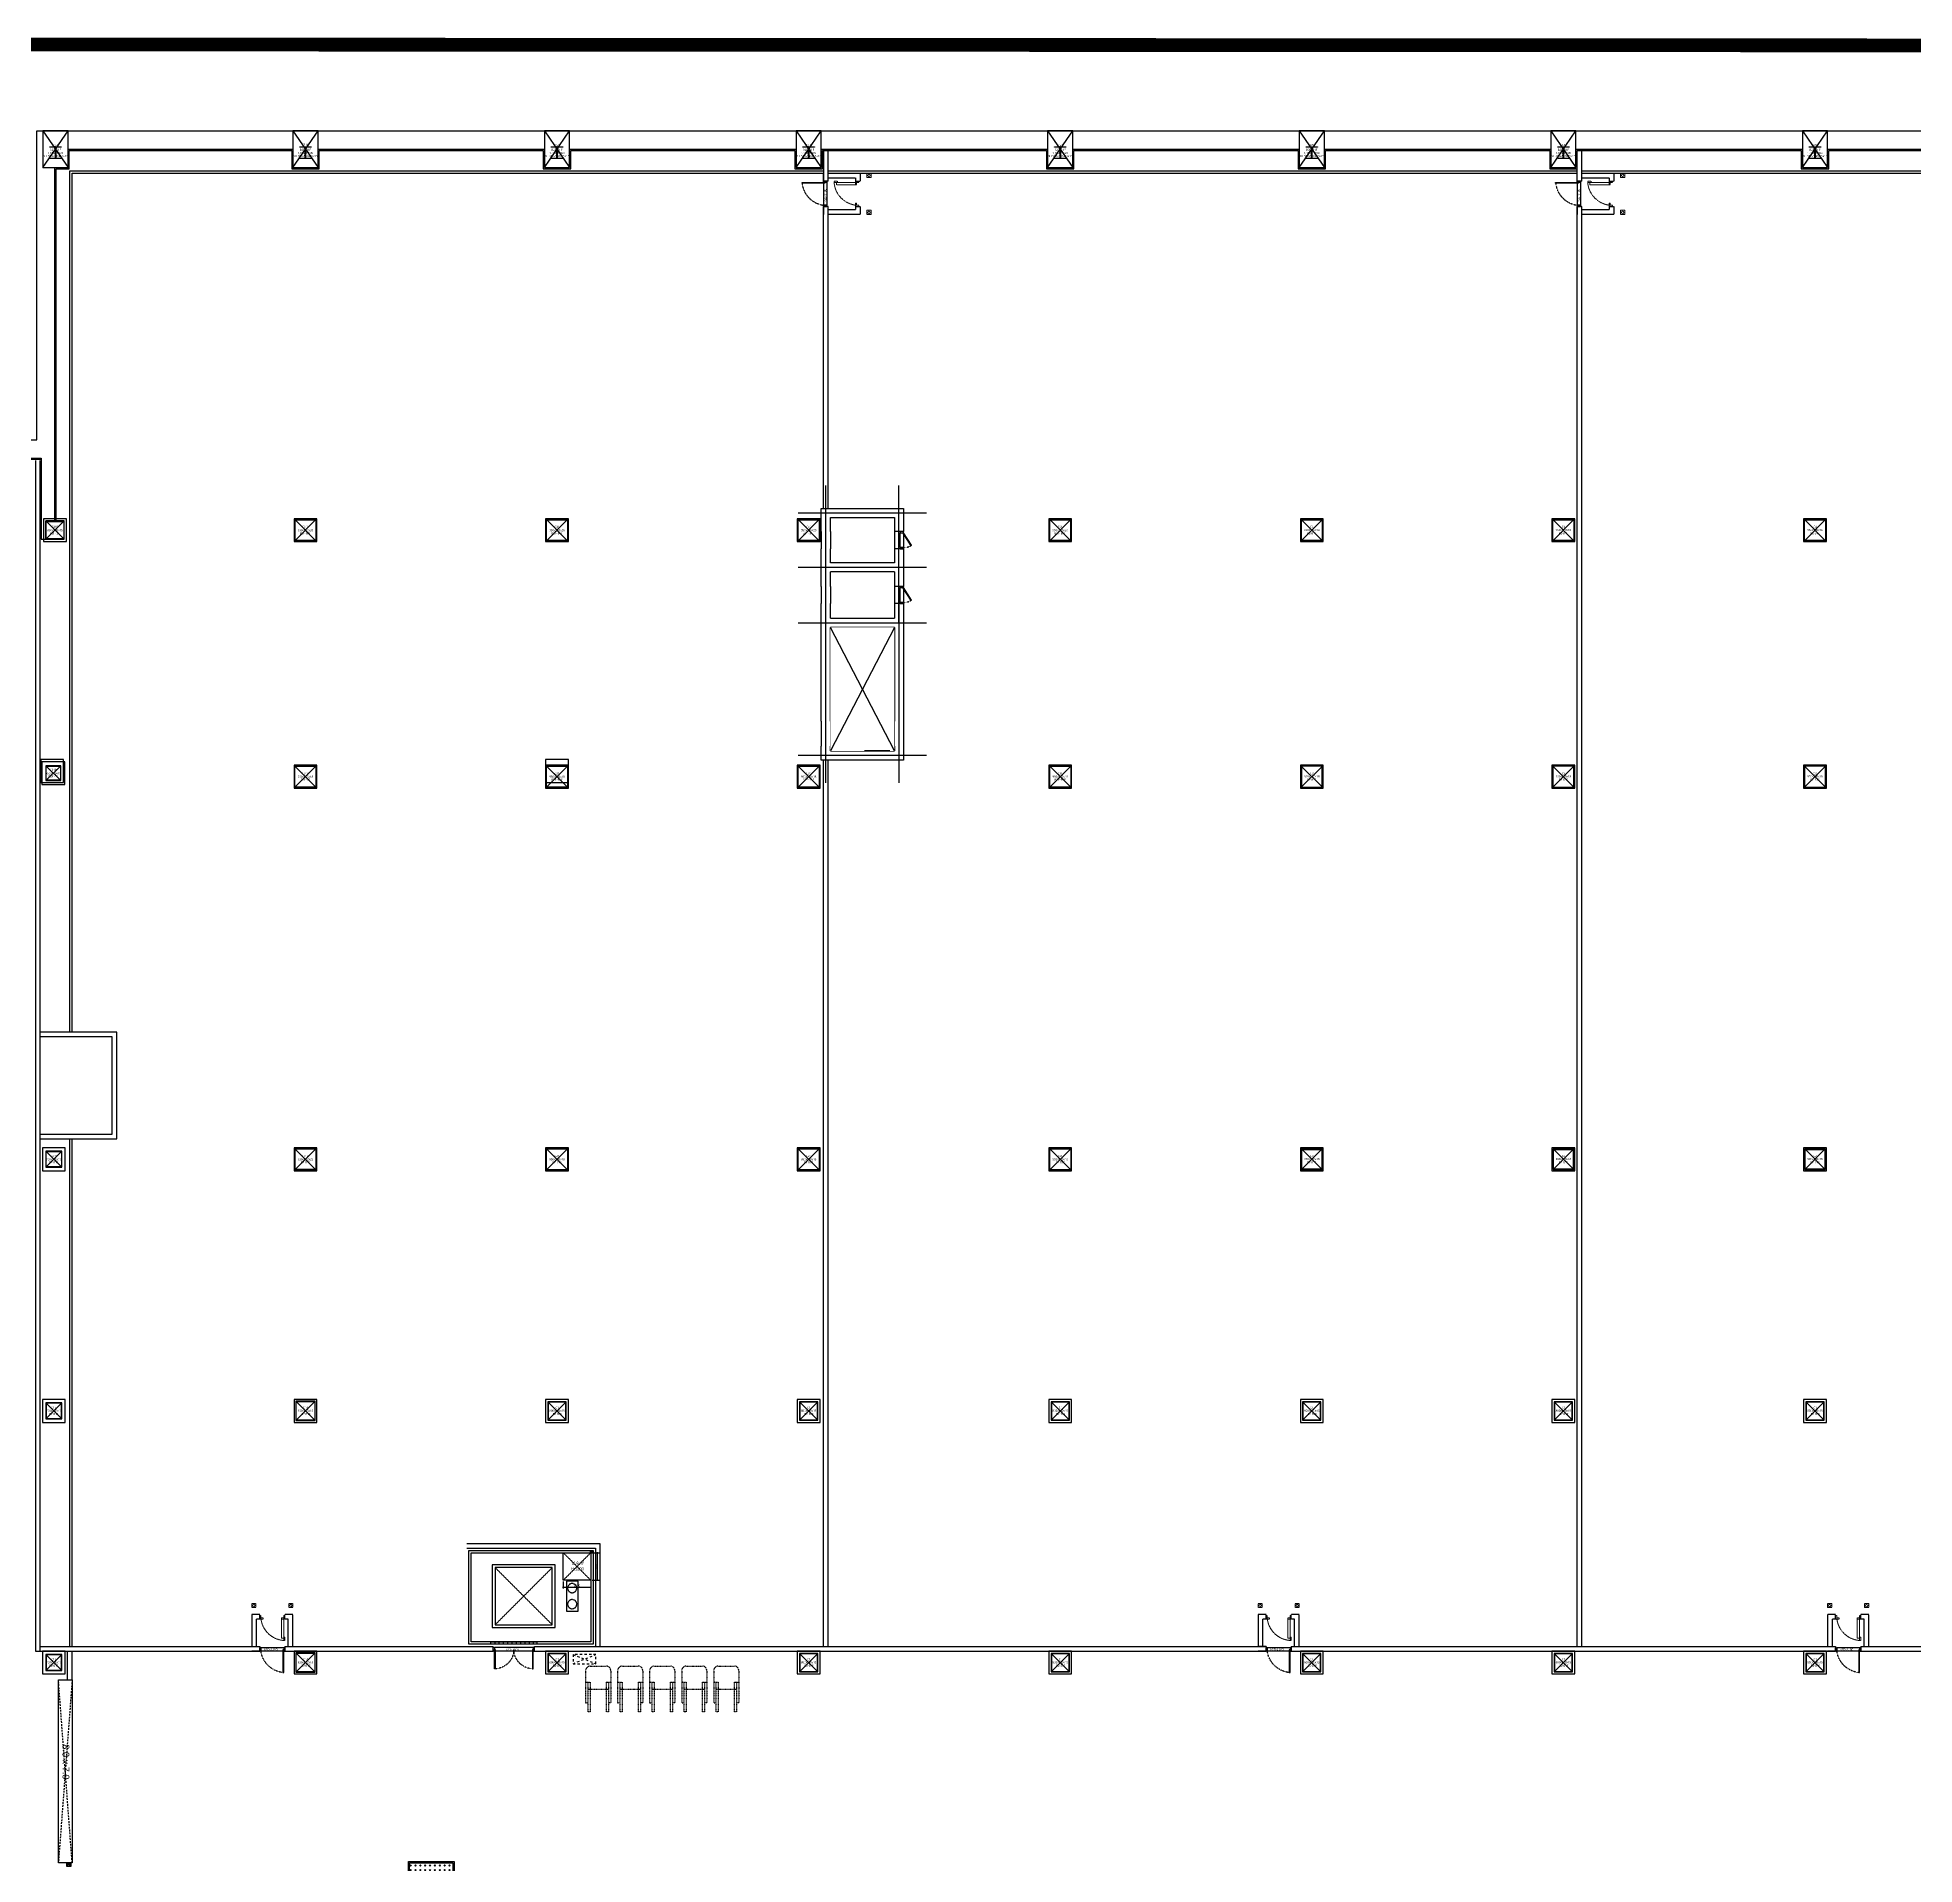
# Model space of a CAD drawing. Header units: millimetres. Extents: x 13515 to 183937, y -33900 to -660.
# Drawn here: x 57551 to 58835, y -20376 to -19126 of the extents above; entities that cross this region are included whole.
import ezdxf
from ezdxf.enums import TextEntityAlignment as Align

# ---------------------------------------------------------------- set-up
doc = ezdxf.new("R2010")
doc.units = ezdxf.units.MM
doc.header["$LTSCALE"] = 100
doc.header["$MEASUREMENT"] = 0
doc.header["$PDSIZE"] = -10
for name, pattern in [('-HID', [2.5, 1.5, -1]), ('A0-000 XR 평면도$0$HID', [2.5, 1.5, -1]), ('HID', [2.5, 1.5, -1]), ('HIDDEN', [2, 1, -1]), ('HIDDEN2', [0.1875, 0.125, -0.0625])]:
    doc.linetypes.add(name, pattern=pattern)
doc.layers.get('0').update_dxf_attribs({"linetype": 'CONTINUOUS'})
doc.layers.get('Defpoints').update_dxf_attribs({"color": 171, "linetype": 'CONTINUOUS'})
doc.layers.add('#프레임 라인', color=189, linetype='CONTINUOUS', plot=False)
for name, color, linetype in [('A0-000 XR 평면도$0$DOOR', 4, 'CONTINUOUS'), ('A0-000 XR 평면도$0$DOOR(OPEN ELE)', 5, 'CONTINUOUS'), ('A0-000 XR 평면도$0$FD RD', 1, 'CONTINUOUS'), ('A0-000 XR 평면도$0$NDIM', 7, 'CONTINUOUS'), ('A0-000 XR 평면도$0$STEEL', 5, 'CONTINUOUS'), ('A0-000 XR 평면도$0$도크레벨러', 8, 'CONTINUOUS'), ('A0-000 XR 평면도$0$집수정', 4, 'CONTINUOUS'), ('DOOR', 4, 'CONTINUOUS'), ('DOOR ELE', 253, 'CONTINUOUS'), ('DOOR(OPEN ELE)', 5, 'CONTINUOUS'), ('ELE9', 9, 'CONTINUOUS'), ('FIN(패널-200글라스울64k)', 4, 'CONTINUOUS'), ('FIN(패널-T150 방열)', 9, 'CONTINUOUS'), ('HID2', 252, 'HID'), ('STEEL', 5, 'CONTINUOUS'), ('단열패널-방열문(저온공사분)', 251, 'CONTINUOUS'), ('지게차 충전소', 3, 'HIDDEN')]:
    doc.layers.add(name, color=color, linetype=linetype)
doc.styles.add('A0-000 XR 평면도$0$CGS', font='cgse', dxfattribs={"bigfont": 'cgs'})
doc.styles.add('CGS', font='cgse', dxfattribs={"bigfont": 'cgs'})
doc.styles.add('TE', font='malgun_0.ttf')
doc.styles.add('나눔바른고딕', font='NanumBarunGothic.ttf')
doc.dimstyles.new('A0-000 XR 평면도$0$NDIM 250', dxfattribs={"dimscale": 250, "dimtxt": 3.6, "dimasz": 1, "dimexe": 2, "dimexo": 2, "dimgap": 1, "dimtad": 1, "dimdec": 0, "dimdsep": 46, "dimtxsty": 'A0-000 XR 평면도$0$CGS', "dimblk": 'A0-000 XR 평면도$0$DOT0', "dimcen": 1, "dimdle": 8, "dimclrd": 2, "dimclre": 2, "dimclrt": 2, "dimadec": 0, "dimazin": 0, "dimtfac": 1, "dimtdec": 0, "dimtix": 1, "dimtmove": 2, "dimatfit": 3, "dimldrblk": 'A0-000 XR 평면도$0$DOT0', "dimfxl": 1, "dimtolj": 1, "dimtzin": 0, "dimlwd": -1, "dimlwe": -1, "dimarcsym": 0})

# ---------------------------------------------------------------- blocks, each defined once
blk = doc.blocks.new('C51-B2-B1F')
at = {"ltscale": 10000}
for points in [[(-550, -800), (550, -800), (550, 800), (-550, 800)], [(8, -385), (250, -385), (250, -400), (-250, -400), (-250, -385), (-8, -385), (-8, 85), (-250, 85), (-250, 100), (250, 100), (250, 85), (8, 85)]]:
    blk.add_lwpolyline(points, close=True, dxfattribs=at)
at = {"layer": 'Defpoints', "ltscale": 10000}
for p, q in [((-550, -800), (550, 800)), ((-550, 800), (550, -800))]:
    blk.add_line(p, q, dxfattribs=at)
at = {"layer": 'Defpoints', "style": 'TE'}
for s, p in [('B2F~B1F', (-4, -70)), ('C51', (7, 132)), ('BH-500x500x15x15', (-4, -344)), ('1,100x1,600', (-4, -205))]:
    blk.add_text(s, height=90, dxfattribs=at).set_placement(p, align=Align.CENTER)
blk = doc.blocks.new('C51A-B2-B1F')
for points in [[(-550, -800), (550, -800), (550, 800), (-550, 800)], [(8, -385), (250, -385), (250, -400), (-250, -400), (-250, -385), (-8, -385), (-8, 85), (-250, 85), (-250, 100), (250, 100), (250, 85), (8, 85)]]:
    blk.add_lwpolyline(points, close=True)
at = {"layer": 'Defpoints', "ltscale": 10000}
for p, q in [((-550, -800), (550, 800)), ((-550, 800), (550, -800))]:
    blk.add_line(p, q, dxfattribs=at)
at = {"layer": 'Defpoints', "style": 'TE'}
for s, p in [('B2F~B1F', (-4, -70)), ('C51A', (-7, 154)), ('BH-500x500x15x15', (-4, -344)), ('1,100x1,600', (-4, -205))]:
    blk.add_text(s, height=90, dxfattribs=at).set_placement(p, align=Align.CENTER)
blk = doc.blocks.new('C5-B2-B1F')
at = {"color": 0, "linetype": 'ByBlock', "ltscale": 0.5}
for p, q in [((-8, 85), (-250, 85)), ((-8, -385), (-8, 85)), ((250, 85), (8, 85)), ((8, 85), (8, -385)), ((-250, -385), (-8, -385)), ((8, -385), (250, -385))]:
    blk.add_line(p, q, dxfattribs=at)
blk.add_lwpolyline([(-550, -800), (550, -800), (550, 800), (-550, 800)], close=True)
for points in [[(-250, 85), (-250, 100), (250, 100), (250, 85)], [(250, -385), (250, -400), (-250, -400), (-250, -385)]]:
    blk.add_lwpolyline(points, dxfattribs=at)
at = {"layer": 'Defpoints', "ltscale": 10000}
for p, q in [((-550, -800), (550, 800)), ((-550, 800), (550, -800))]:
    blk.add_line(p, q, dxfattribs=at)
at = {"layer": 'Defpoints', "style": 'TE'}
for s, p in [('B2F~B1F', (-4, -70)), ('C5', (7, 142)), ('BH-500x500x15x15', (-4, -344)), ('1,100x1,600', (-4, -205))]:
    blk.add_text(s, height=90, dxfattribs=at).set_placement(p, align=Align.CENTER)
blk = doc.blocks.new('*U134')
at = {"color": 0, "linetype": 'ByBlock'}
for p, q in [((400, 400), (-400, 400)), ((-400, 400), (-400, -400)), ((-385, 385), (385, 385)), ((-385, -385), (-385, 385)), ((385, 385), (385, -385)), ((400, -400), (400, 400)), ((-400, -400), (400, -400)), ((385, -385), (-385, -385))]:
    blk.add_line(p, q, dxfattribs=at)
at = {"layer": 'Defpoints'}
blk.add_point((0, 0), dxfattribs=at)
blk = doc.blocks.new('C41B-B2-2F')
at = {"layer": '#프레임 라인', "ltscale": 0.1}
blk.add_lwpolyline([(-500, -500), (500, -500), (500, 500), (-500, 500)], close=True, dxfattribs=at)
at = {"layer": 'Defpoints', "ltscale": 10000}
for p, q in [((-400, -400), (400, 400)), ((400, -400), (-400, 400))]:
    blk.add_line(p, q, dxfattribs=at)
at = {"ltscale": 0.1}
blk.add_blockref('*U134', (0, 0), dxfattribs=at)
at = {"layer": 'Defpoints', "style": 'TE'}
for s, p in [('800x800x15', (0, -47)), ('C41B', (0, 102)), ('B2F~2F', (-6, -182))]:
    blk.add_text(s, height=90, dxfattribs=at).set_placement(p, align=Align.CENTER)
blk = doc.blocks.new('*U133')
at = {"color": 0, "linetype": 'ByBlock'}
for p, q in [((475, 475), (-475, 475)), ((-475, 475), (-475, -475)), ((-455, 455), (455, 455)), ((-455, -455), (-455, 455)), ((455, 455), (455, -455)), ((475, -475), (475, 475)), ((-475, -475), (475, -475)), ((455, -455), (-455, -455))]:
    blk.add_line(p, q, dxfattribs=at)
at = {"layer": 'Defpoints'}
blk.add_point((0, 0), dxfattribs=at)
blk = doc.blocks.new('C41A-B2-B1F')
at = {"layer": '#프레임 라인', "ltscale": 0.1}
blk.add_lwpolyline([(-500, -500), (500, -500), (500, 500), (-500, 500)], close=True, dxfattribs=at)
at = {"layer": 'Defpoints', "ltscale": 10000}
for p, q in [((-475, -475), (475, 475)), ((475, -475), (-475, 475))]:
    blk.add_line(p, q, dxfattribs=at)
at = {"ltscale": 0.1}
blk.add_blockref('*U133', (0, 0), dxfattribs=at)
at = {"layer": 'Defpoints', "style": 'TE'}
for s, p in [('950x950x20', (0, -47)), ('C41A', (0, 102)), ('B2F~B1F', (-6, -182))]:
    blk.add_text(s, height=90, dxfattribs=at).set_placement(p, align=Align.CENTER)
blk = doc.blocks.new('C41-B2-B1F')
at = {"layer": '#프레임 라인', "ltscale": 0.1}
blk.add_lwpolyline([(-500, -500), (500, -500), (500, 500), (-500, 500)], close=True, dxfattribs=at)
at = {"layer": 'Defpoints', "ltscale": 10000}
for p, q in [((-475, -475), (475, 475)), ((475, -475), (-475, 475))]:
    blk.add_line(p, q, dxfattribs=at)
at = {"ltscale": 0.1}
blk.add_blockref('*U133', (0, 0), dxfattribs=at)
at = {"layer": 'Defpoints', "style": 'TE'}
for s, p in [('950x950x20', (0, -47)), ('C41', (0, 102)), ('B2F~B1F', (-6, -182))]:
    blk.add_text(s, height=90, dxfattribs=at).set_placement(p, align=Align.CENTER)
blk = doc.blocks.new('*U132')
at = {"color": 0, "linetype": 'ByBlock'}
for p, q in [((325, 325), (-325, 325)), ((-325, 325), (-325, -325)), ((-310, 310), (310, 310)), ((-310, -310), (-310, 310)), ((310, 310), (310, -310)), ((325, -325), (325, 325)), ((-325, -325), (325, -325)), ((310, -310), (-310, -310))]:
    blk.add_line(p, q, dxfattribs=at)
at = {"layer": 'Defpoints'}
blk.add_point((0, 0), dxfattribs=at)
blk = doc.blocks.new('C31B-B2-1F')
at = {"layer": '#프레임 라인', "ltscale": 0.1}
blk.add_lwpolyline([(-500, -500), (500, -500), (500, 500), (-500, 500)], close=True, dxfattribs=at)
at = {"layer": 'Defpoints', "ltscale": 10000}
for p, q in [((-325, -325), (325, 325)), ((325, -325), (-325, 325))]:
    blk.add_line(p, q, dxfattribs=at)
at = {"ltscale": 0.1}
blk.add_blockref('*U132', (0, 0), dxfattribs=at)
at = {"layer": 'Defpoints', "style": 'TE'}
for s, p in [('650x650x15', (0, -47)), ('C31B', (0, 102)), ('B2F~1F', (-6, -182))]:
    blk.add_text(s, height=90, dxfattribs=at).set_placement(p, align=Align.CENTER)
blk = doc.blocks.new('*U131')
at = {"color": 0, "linetype": 'ByBlock'}
for p, q in [((475, 475), (-475, 475)), ((-475, 475), (-475, -475)), ((-457, 457), (457, 457)), ((-457, -457), (-457, 457)), ((457, 457), (457, -457)), ((475, -475), (475, 475)), ((-475, -475), (475, -475)), ((457, -457), (-457, -457))]:
    blk.add_line(p, q, dxfattribs=at)
at = {"layer": 'Defpoints'}
blk.add_point((0, 0), dxfattribs=at)
blk = doc.blocks.new('C31A-B2-1F')
at = {"layer": '#프레임 라인', "ltscale": 0.1}
blk.add_lwpolyline([(-500, -500), (500, -500), (500, 500), (-500, 500)], close=True, dxfattribs=at)
at = {"layer": 'Defpoints', "ltscale": 10000}
for p, q in [((-475, -475), (475, 475)), ((475, -475), (-475, 475))]:
    blk.add_line(p, q, dxfattribs=at)
at = {"ltscale": 0.1}
blk.add_blockref('*U131', (0, 0), dxfattribs=at)
at = {"layer": 'Defpoints', "style": 'TE'}
for s, p in [('950x950x18', (0, -47)), ('C31A', (0, 102)), ('B2F~1F', (-6, -182))]:
    blk.add_text(s, height=90, dxfattribs=at).set_placement(p, align=Align.CENTER)
blk = doc.blocks.new('C31-B2-B1F')
at = {"layer": '#프레임 라인', "ltscale": 0.1}
blk.add_lwpolyline([(-500, -500), (500, -500), (500, 500), (-500, 500)], close=True, dxfattribs=at)
at = {"layer": 'Defpoints', "ltscale": 10000}
for p, q in [((-475, -475), (475, 475)), ((475, -475), (-475, 475))]:
    blk.add_line(p, q, dxfattribs=at)
at = {"ltscale": 0.1}
blk.add_blockref('*U131', (0, 0), dxfattribs=at)
at = {"layer": 'Defpoints', "style": 'TE'}
for s, p in [('950x950x18', (0, -47)), ('C31', (0, 102)), ('B2F~B1F', (-6, -182))]:
    blk.add_text(s, height=90, dxfattribs=at).set_placement(p, align=Align.CENTER)
blk = doc.blocks.new('*U130')
at = {"color": 0, "linetype": 'ByBlock'}
for p, q in [((350, 350), (-350, 350)), ((-350, 350), (-350, -350)), ((-335, 335), (335, 335)), ((-335, -335), (-335, 335)), ((335, 335), (335, -335)), ((350, -350), (350, 350)), ((-350, -350), (350, -350)), ((335, -335), (-335, -335))]:
    blk.add_line(p, q, dxfattribs=at)
at = {"layer": 'Defpoints'}
blk.add_point((0, 0), dxfattribs=at)
blk = doc.blocks.new('C21B-B2-B1F')
at = {"layer": '#프레임 라인', "ltscale": 0.1}
blk.add_lwpolyline([(-500, -500), (500, -500), (500, 500), (-500, 500)], close=True, dxfattribs=at)
at = {"layer": 'Defpoints', "ltscale": 10000}
for p, q in [((-350, -350), (350, 350)), ((350, -350), (-350, 350))]:
    blk.add_line(p, q, dxfattribs=at)
at = {"ltscale": 0.1}
blk.add_blockref('*U130', (0, 0), dxfattribs=at)
at = {"layer": 'Defpoints', "style": 'TE'}
for s, p in [('700x700x15', (0, -47)), ('C21B', (0, 102)), ('B2-B1F', (-6, -182))]:
    blk.add_text(s, height=90, dxfattribs=at).set_placement(p, align=Align.CENTER)
blk = doc.blocks.new('*U107')
at = {"color": 0, "linetype": 'ByBlock'}
for p, q in [((475, 475), (-475, 475)), ((-475, 475), (-475, -475)), ((-453, 453), (453, 453)), ((-453, -453), (-453, 453)), ((453, 453), (453, -453)), ((475, -475), (475, 475)), ((-475, -475), (475, -475)), ((453, -453), (-453, -453))]:
    blk.add_line(p, q, dxfattribs=at)
at = {"layer": 'Defpoints'}
blk.add_point((0, 0), dxfattribs=at)
blk = doc.blocks.new('C21A-B2-B1F')
at = {"layer": '#프레임 라인', "ltscale": 0.1}
blk.add_lwpolyline([(-500, -500), (500, -500), (500, 500), (-500, 500)], close=True, dxfattribs=at)
at = {"layer": 'Defpoints', "ltscale": 10000}
for p, q in [((-475, -475), (475, 475)), ((475, -475), (-475, 475))]:
    blk.add_line(p, q, dxfattribs=at)
at = {"ltscale": 0.1}
blk.add_blockref('*U107', (0, 0), dxfattribs=at)
at = {"layer": 'Defpoints', "style": 'TE'}
for s, p in [('950x950x22', (0, -47)), ('C21A', (0, 102)), ('B2-B1F', (-6, -182))]:
    blk.add_text(s, height=90, dxfattribs=at).set_placement(p, align=Align.CENTER)
blk = doc.blocks.new('C21-B2-B1F')
at = {"layer": '#프레임 라인', "ltscale": 0.1}
blk.add_lwpolyline([(-500, -500), (500, -500), (500, 500), (-500, 500)], close=True, dxfattribs=at)
at = {"layer": 'Defpoints', "ltscale": 10000}
for p, q in [((-475, -475), (475, 475)), ((475, -475), (-475, 475))]:
    blk.add_line(p, q, dxfattribs=at)
at = {"ltscale": 0.1}
blk.add_blockref('*U131', (0, 0), dxfattribs=at)
at = {"layer": 'Defpoints', "style": 'TE'}
for s, p in [('950x950x18', (0, -47)), ('C21', (0, 102)), ('B2-B1F', (-6, -182))]:
    blk.add_text(s, height=90, dxfattribs=at).set_placement(p, align=Align.CENTER)
blk = doc.blocks.new('C3-B2-B1F')
at = {"layer": '#프레임 라인', "ltscale": 0.1}
blk.add_lwpolyline([(-500, -500), (500, -500), (500, 500), (-500, 500)], close=True, dxfattribs=at)
for points in [[(-475, -475), (475, -475), (475, 475), (-475, 475)], [(-457, -457), (457, -457), (457, 457), (-457, 457)]]:
    blk.add_lwpolyline(points, close=True)
at = {"layer": 'Defpoints', "ltscale": 10000}
for p, q in [((-475, -475), (475, 475)), ((475, -475), (-475, 475))]:
    blk.add_line(p, q, dxfattribs=at)
at = {"layer": 'Defpoints', "style": 'TE'}
for s, p in [('950x950x18', (0, -35)), ('C3', (0, 102)), ('B2-B1F', (-6, -182))]:
    blk.add_text(s, height=90, dxfattribs=at).set_placement(p, align=Align.CENTER)
blk = doc.blocks.new('*U123')
at = {"color": 0, "linetype": 'ByBlock'}
for p, q in [((450, 450), (-450, 450)), ((-450, 450), (-450, -450)), ((-432, 432), (432, 432)), ((-432, -432), (-432, 432)), ((432, 432), (432, -432)), ((450, -450), (450, 450)), ((-450, -450), (450, -450)), ((432, -432), (-432, -432))]:
    blk.add_line(p, q, dxfattribs=at)
at = {"layer": 'Defpoints'}
blk.add_point((0, 0), dxfattribs=at)
blk = doc.blocks.new('C2-B2-B1F')
at = {"layer": '#프레임 라인', "ltscale": 0.1}
blk.add_lwpolyline([(-500, -500), (500, -500), (500, 500), (-500, 500)], close=True, dxfattribs=at)
at = {"layer": 'Defpoints', "ltscale": 10000}
for p, q in [((-450, -450), (450, 450)), ((450, -450), (-450, 450))]:
    blk.add_line(p, q, dxfattribs=at)
at = {"ltscale": 0.1}
blk.add_blockref('*U123', (0, 0), dxfattribs=at)
at = {"layer": 'Defpoints', "style": 'TE'}
for s, p in [('900x900x18', (0, -35)), ('C2', (0, 102)), ('B2-B1F', (-6, -182))]:
    blk.add_text(s, height=90, dxfattribs=at).set_placement(p, align=Align.CENTER)
blk = doc.blocks.new('C1-B2-B1')
at = {"layer": '#프레임 라인', "ltscale": 0.1}
blk.add_lwpolyline([(-500, -500), (500, -500), (500, 500), (-500, 500)], close=True, dxfattribs=at)
for points in [[(-400, -400), (400, -400), (400, 400), (-400, 400)], [(-385, -385), (385, -385), (385, 385), (-385, 385)]]:
    blk.add_lwpolyline(points, close=True)
at = {"layer": 'Defpoints', "ltscale": 10000}
for p, q in [((-400, -400), (400, 400)), ((400, -400), (-400, 400))]:
    blk.add_line(p, q, dxfattribs=at)
at = {"layer": 'Defpoints', "style": 'TE'}
for s, p in [('800x800x15', (0, -35)), ('C1', (9, 102)), ('B2-B1F', (15, -182))]:
    blk.add_text(s, height=90, dxfattribs=at).set_placement(p, align=Align.CENTER)
blk = doc.blocks.new('*U265')
at = {"color": 0, "linetype": 'ByBlock'}
for p, q in [((425, 425), (-425, 425)), ((-425, 425), (-425, -425)), ((-410, 410), (410, 410)), ((-410, -410), (-410, 410)), ((410, 410), (410, -410)), ((425, -425), (425, 425)), ((-425, -425), (425, -425)), ((410, -410), (-410, -410))]:
    blk.add_line(p, q, dxfattribs=at)
at = {"layer": 'Defpoints'}
blk.add_point((0, 0), dxfattribs=at)
blk = doc.blocks.new('C1A-B2-B1')
at = {"layer": '#프레임 라인', "ltscale": 0.1}
blk.add_lwpolyline([(-500, -500), (500, -500), (500, 500), (-500, 500)], close=True, dxfattribs=at)
at = {"layer": 'Defpoints', "ltscale": 10000}
for p, q in [((-425, -425), (425, 425)), ((425, -425), (-425, 425))]:
    blk.add_line(p, q, dxfattribs=at)
at = {"ltscale": 0.1}
blk.add_blockref('*U265', (0, 0), dxfattribs=at)
at = {"layer": 'Defpoints', "style": 'TE'}
for s, p in [('850x850x15', (0, -35)), ('C1A', (9, 102)), ('B2-B1F', (15, -182))]:
    blk.add_text(s, height=90, dxfattribs=at).set_placement(p, align=Align.CENTER)
blk = doc.blocks.new('C1B-B2-B1F')
at = {"layer": '#프레임 라인', "ltscale": 0.1}
blk.add_lwpolyline([(-500, -500), (500, -500), (500, 500), (-500, 500)], close=True, dxfattribs=at)
for points in [[(-350, -350), (350, -350), (350, 350), (-350, 350)], [(-335, -335), (335, -335), (335, 335), (-335, 335)]]:
    blk.add_lwpolyline(points, close=True)
at = {"layer": 'Defpoints', "ltscale": 10000}
for p, q in [((-350, -350), (350, 350)), ((350, -350), (-350, 350))]:
    blk.add_line(p, q, dxfattribs=at)
at = {"layer": 'Defpoints', "style": 'TE'}
for s, p in [('700x700x15', (0, -35)), ('C1B', (0, 102)), ('B2-B1F', (-6, -182))]:
    blk.add_text(s, height=90, dxfattribs=at).set_placement(p, align=Align.CENTER)
blk = doc.blocks.new('C4-B2-B1F')
at = {"layer": '#프레임 라인', "ltscale": 0.1}
blk.add_lwpolyline([(-500, -500), (500, -500), (500, 500), (-500, 500)], close=True, dxfattribs=at)
at = {"layer": 'Defpoints', "ltscale": 10000}
for p, q in [((-475, -475), (475, 475)), ((475, -475), (-475, 475))]:
    blk.add_line(p, q, dxfattribs=at)
at = {"ltscale": 0.1}
blk.add_blockref('*U131', (0, 0), dxfattribs=at)
at = {"layer": 'Defpoints', "style": 'TE'}
for s, p in [('950x950x18', (0, -35)), ('C4', (0, 102)), ('B2-B1F', (-6, -182))]:
    blk.add_text(s, height=90, dxfattribs=at).set_placement(p, align=Align.CENTER)
blk = doc.blocks.new('A0-000 XR 평면도$0$_Oblique')
at = {"color": 0, "linetype": 'ByBlock', "lineweight": -2}
blk.add_line((-0.5, -0.5), (0.5, 0.5), dxfattribs=at)
blk = doc.blocks.new('*D72')
at = {"layer": 'A0-000 XR 평면도$0$NDIM', "color": 252, "transparency": 16777216}
for p, q in [((36598083, 585049), (36598383, 585049)), ((36598323, 583819), (36598323, 585079)), ((36598083, 583849), (36598383, 583849))]:
    blk.add_line(p, q, dxfattribs=at)
at = {"layer": 'Defpoints', "color": 0, "transparency": 16777216}
for p in [(36598023, 585049), (36598323, 585049), (36598023, 583849)]:
    blk.add_point(p, dxfattribs=at)
at = {"layer": 'A0-000 XR 평면도$0$NDIM', "color": 252, "transparency": 16777216, "xscale": 30, "yscale": 30, "zscale": 30}
for p, rotation in [((36598323, 585049), 90), ((36598323, 583849), 270)]:
    blk.add_blockref('A0-000 XR 평면도$0$_Oblique', p, dxfattribs=dict(at, rotation=rotation))
at = {"layer": 'A0-000 XR 평면도$0$NDIM', "color": 252, "transparency": 16777216, "insert": (36598248, 584449), "char_height": 90, "attachment_point": 5, "rotation": 90, "style": 'A0-000 XR 평면도$0$CGS'}
blk.add_mtext('\\A1;1200', dxfattribs=at)
blk = doc.blocks.new('A0-000 XR 평면도$0$DOT0')
blk.add_line((-3, 0), (3, 0))
at = {"color": 6}
blk.add_circle((0, 0), 0.75, dxfattribs=at)
blk = doc.blocks.new('*D73')
at = {"layer": 'A0-000 XR 평면도$0$NDIM', "color": 252, "transparency": 16777216}
for p, q in [((36596793, 583549), (36598053, 583549)), ((36596823, 583789), (36596823, 583489)), ((36598023, 583789), (36598023, 583489))]:
    blk.add_line(p, q, dxfattribs=at)
at = {"layer": 'Defpoints', "color": 0, "transparency": 16777216}
for p in [(36596823, 583849), (36598023, 583849), (36598023, 583549)]:
    blk.add_point(p, dxfattribs=at)
at = {"layer": 'A0-000 XR 평면도$0$NDIM', "color": 252, "transparency": 16777216, "xscale": 30, "yscale": 30, "zscale": 30, "rotation": 180}
blk.add_blockref('A0-000 XR 평면도$0$_Oblique', (36596823, 583549), dxfattribs=at)
at = {"layer": 'A0-000 XR 평면도$0$NDIM', "color": 252, "transparency": 16777216, "xscale": 30, "yscale": 30, "zscale": 30}
blk.add_blockref('A0-000 XR 평면도$0$_Oblique', (36598023, 583549), dxfattribs=at)
at = {"layer": 'A0-000 XR 평면도$0$NDIM', "color": 252, "transparency": 16777216, "insert": (36597423, 583624), "char_height": 90, "attachment_point": 5, "style": 'A0-000 XR 평면도$0$CGS'}
blk.add_mtext('\\A1;1200', dxfattribs=at)
blk = doc.blocks.new('A$C48EA7C17')
at = {"layer": 'DOOR'}
for points in [[(965, 1088), (1000, 1088), (1000, 88), (965, 88)], [(-50, 0), (0, 0), (0, 150), (-50, 150)], [(1050, 0), (1000, 0), (1000, 150), (1050, 150)]]:
    blk.add_lwpolyline(points, close=True, dxfattribs=at)
at = {"layer": 'DOOR ELE', "ltscale": 0.1}
for points in [[(965, 150), (0, 150)], [(1000, 0), (0, 0)]]:
    blk.add_lwpolyline(points, dxfattribs=at)
at = {"layer": 'DOOR(OPEN ELE)', "linetype": 'HID', "ltscale": 0.05}
blk.add_arc((1084, 7), 1087, 96.27854, 175.76232, dxfattribs=at)
at = {"layer": 'Defpoints', "style": '나눔바른고딕'}
blk.add_text('FSD-1100', height=100, dxfattribs=at).set_placement((139, 28))
blk = doc.blocks.new('A$C236D454C')
at = {"layer": 'FIN(패널-200글라스울64k)', "ltscale": 1000}
for points in [[(0, 1112), (350, 1112)], [(350, 912), (0, 912)], [(350, 1112), (350, 912)], [(1450, 1112), (1450, 912)], [(1450, 1112), (1800, 1112)], [(1450, 912), (1800, 912)]]:
    blk.add_lwpolyline(points, dxfattribs=at)
at = {"layer": 'FIN(패널-T150 방열)', "linetype": '-HID', "ltscale": 0.1}
for points in [[(350, 2512), (0, 2512), (0, 1112)], [(350, 2312), (350, 2512)], [(1800, 1112), (1800, 2512), (1450, 2512)], [(1450, 2312), (1450, 2512)], [(350, 2312), (200, 2312), (200, 1112)], [(1600, 1112), (1600, 2312), (1450, 2312)]]:
    blk.add_lwpolyline(points, dxfattribs=at)
at = {"layer": 'STEEL', "linetype": '-HID', "lineweight": 0, "ltscale": 0.1}
for p, q in [((0, 2992), (180, 2992)), ((0, 2812), (0, 2992)), ((180, 2812), (0, 2812)), ((180, 2992), (180, 2812)), ((1620, 2992), (1800, 2992)), ((1620, 2812), (1620, 2992)), ((1800, 2812), (1620, 2812)), ((1800, 2992), (1800, 2812))]:
    blk.add_line(p, q, dxfattribs=at)
for centre in [(90, 2902), (1710, 2902)]:
    blk.add_circle(centre, 50, dxfattribs=at)
at = {"layer": '단열패널-방열문(저온공사분)', "linetype": '-HID', "lineweight": 0, "ltscale": 0.1}
for points in [[(350, 2462), (400, 2462), (400, 2312), (350, 2312)], [(1450, 2462), (1400, 2462), (1400, 2312), (1450, 2312)], [(500, 2312), (500, 2362), (400, 2362), (400, 2312)], [(1400, 2312), (1400, 2362), (1300, 2362), (1300, 2312)], [(1300, 1475), (1400, 1475), (1400, 2312), (1300, 2312)], [(1450, 1375), (1450, 1525), (1400, 1525), (1400, 1375)]]:
    blk.add_lwpolyline(points, close=True, dxfattribs=at)
blk.add_arc((1474, 2451), 1076, 184.02795, 268.07191, dxfattribs=at)
at = {"ltscale": 0.1, "xscale": -1, "rotation": 180}
blk.add_blockref('A$C48EA7C17', (400, 1062), dxfattribs=at)
blk = doc.blocks.new('A0-000 XR 평면도$0$A$C60820D4B')
at = {"layer": 'A0-000 XR 평면도$0$DOOR'}
for points in [[(4, 600), (350, 50), (380, 68), (35, 617)], [(4, 600), (35, 617)]]:
    blk.add_lwpolyline(points, dxfattribs=at)
for points in [[(500, 700), (500, 750), (350, 750), (350, 700)], [(500, 0), (500, 50), (350, 50), (350, 0)]]:
    blk.add_lwpolyline(points, close=True, dxfattribs=at)
at = {"layer": 'A0-000 XR 평면도$0$DOOR(OPEN ELE)'}
for p, q in [((350, 50), (350, 700)), ((500, 700), (500, 50))]:
    blk.add_line(p, q, dxfattribs=at)
at = {"layer": 'A0-000 XR 평면도$0$DOOR(OPEN ELE)', "linetype": 'A0-000 XR 평면도$0$HID', "ltscale": 0.05}
blk.add_arc((350, 50), 650, 90, 122.18005, dxfattribs=at)
blk = doc.blocks.new('A0-000 XR 평면도$0$A$C36C1745E')
at = {"layer": 'A0-000 XR 평면도$0$FD RD', "ltscale": 0.1}
for points in [[(0, 75), (150, 75)], [(75, 150), (75, 0)]]:
    blk.add_lwpolyline(points, dxfattribs=at)
blk.add_circle((75, 75), 50, dxfattribs=at)
blk = doc.blocks.new('A0-000 XR 평면도$0$A$C38510432')
at = {"layer": 'A0-000 XR 평면도$0$도크레벨러', "ltscale": 0.1}
h = blk.add_hatch(dxfattribs=at)
h.set_pattern_fill('CROSS', color=256, scale=600, angle=45)
h.set_pattern_definition([(45, (-8091212.42, -1472050.7), (1e-14, 212.1320344), [75, -225]), (135, (-8091159.39, -1472050.7), (-212.1320344, 3e-14), [75, -225])])
h.paths.add_polyline_path([(0, 1950), (2950, 1950), (2950, 50), (0, 50)])
for points in [[(0, 2000), (3000, 2000), (3000, 0), (0, 0)], [(0, 1950), (2950, 1950), (2950, 50), (0, 50)]]:
    blk.add_lwpolyline(points, close=True, dxfattribs=at)
blk = doc.blocks.new('A$C6b786f6a')
at = {"layer": 'DOOR'}
for points in [[(50, 931), (50, 81), (85, 81), (85, 931)], [(85, 931), (50, 931)], [(1750, 931), (1750, 81), (1715, 81), (1715, 931)], [(1715, 931), (1750, 931)]]:
    blk.add_lwpolyline(points, dxfattribs=at)
for points in [[(0, 6), (50, 6), (50, 156), (0, 156)], [(1800, 6), (1750, 6), (1750, 156), (1800, 156)]]:
    blk.add_lwpolyline(points, close=True, dxfattribs=at)
at = {"layer": 'DOOR ELE', "ltscale": 0.05}
for points in [[(1750, 6), (50, 6)], [(1715, 156), (85, 156)]]:
    blk.add_lwpolyline(points, dxfattribs=at)
at = {"layer": 'DOOR(OPEN ELE)', "linetype": 'HID', "ltscale": 0.05}
for centre, start, end in [((50, 81), 0, 87.64009), ((1750, 81), 92.35991, 180)]:
    blk.add_arc(centre, 850, start, end, dxfattribs=at)
at = {"layer": 'Defpoints', "style": '나눔바른고딕'}
blk.add_text('FSD-1800', height=100, dxfattribs=at).set_placement((542, 47))
blk = doc.blocks.new('A$C23C95E75')
at = {"layer": 'HID2', "linetype": 'HIDDEN', "ltscale": 0.1}
for p, q in [((0, 1800, 0), (0, 400, 0)), ((200, 2000, 0), (900, 2000, 0)), ((1100, 1800, 0), (1100, 400, 0)), ((0, 1300, 0), (200, 1300, 0)), ((100, 1300, 0), (100, 0, 0)), ((100, 1000, 0), (1000, 1000, 0)), ((200, 1300, 0), (200, 0, 0)), ((900, 1300, 0), (900, 0, 0)), ((900, 1300, 0), (1100, 1300, 0)), ((1000, 1300, 0), (1000, 0, 0))]:
    blk.add_line(p, q, dxfattribs=at)
at = {"layer": 'HID2', "linetype": 'HIDDEN', "ltscale": 0.1, "elevation": 0}
for points in [[(0, 400), (100, 400)], [(1100, 400), (1000, 400)], [(200, 0), (100, 0)], [(1000, 0), (900, 0)]]:
    blk.add_lwpolyline(points, dxfattribs=at)
at = {"layer": 'HID2', "linetype": 'HIDDEN', "ltscale": 0.1}
for centre, start, end in [((200, 1800, 0), 90, 180), ((900, 1800, 0), 0, 90)]:
    blk.add_arc(centre, 200, start, end, dxfattribs=at)
blk = doc.blocks.new('A$C686E64B9')
at = {"layer": '지게차 충전소'}
for p, q in [((0, 2508), (1000, 2108)), ((0, 2108), (1000, 2508))]:
    blk.add_line(p, q, dxfattribs=at)
blk.add_lwpolyline([(1000, 2508), (0, 2508), (0, 2108), (1000, 2108)], close=True, dxfattribs=at)
at = {"ltscale": 1000}
for p in [(550, 0), (1950, 0), (3350, 0), (4750, 0), (6150, 0)]:
    blk.add_blockref('A$C23C95E75', p, dxfattribs=at)
blk = doc.blocks.new('A$C5d40780f')
at = {"layer": 'Defpoints', "linetype": 'HIDDEN2', "ltscale": 1.3}
for p, q in [((3946, 752), (1446, 3252)), ((1446, 752), (3946, 3252))]:
    blk.add_line(p, q, dxfattribs=at)
for points in [[(4071, 627), (1321, 627), (1321, 3377), (4071, 3377)], [(821, 2652), (821, 1352), (321, 1352), (321, 2652)], [(3946, 752), (1446, 752), (1446, 3252), (3946, 3252)]]:
    blk.add_lwpolyline(points, close=True, dxfattribs=at)
for centre in [(577, 2353), (577, 1652)]:
    blk.add_circle(centre, 200, dxfattribs=at)
blk = doc.blocks.new('A0-000 XR 평면도$0$A$C644279E7')
at = {"layer": 'A0-000 XR 평면도$0$STEEL', "ltscale": 0.1}
blk.add_lwpolyline([(150, 0), (150, 200), (0, 200), (0, 0), (150, 0)], dxfattribs=at)
blk.add_lwpolyline([(144, 6), (144, 194), (6, 194), (6, 6)], close=True, dxfattribs=at)
at = {"layer": 'Defpoints', "ltscale": 0.1}
for points in [[(144, 194), (6, 6)], [(6, 194), (144, 6)]]:
    blk.add_lwpolyline(points, dxfattribs=at)
blk = doc.blocks.new('A$Cfa8d750b')
at = {"layer": 'A0-000 XR 평면도$0$집수정', "linetype": 'A0-000 XR 평면도$0$HID', "ltscale": 0.1}
for p, q in [((30, 360), (1230, 1560)), ((1230, 360), (30, 1560))]:
    blk.add_line(p, q, dxfattribs=at)
at = {"layer": 'A0-000 XR 평면도$0$집수정', "ltscale": 2}
blk.add_lwpolyline([(1230, 1560), (1230, 360), (30, 360), (30, 1560)], close=True, dxfattribs=at)
at = {"layer": 'A0-000 XR 평면도$0$NDIM', "color": 252, "char_height": 125, "attachment_point": 5, "style": 'A0-000 XR 평면도$0$CGS'}
for s, insert in [('\\A1;H:1200', (647.9, 854.8)), ('\\A1;집 수 정', (647.9, 1104.8))]:
    blk.add_mtext(s, dxfattribs=dict(at, insert=insert))
at = {"layer": 'A0-000 XR 평면도$0$NDIM', "color": 252}
dim = blk.add_linear_dim(base=(1530, 1560), p1=(1230, 360), p2=(1230, 1560), angle=90, dimstyle='A0-000 XR 평면도$0$NDIM 250', override={"dimscale": 30, "dimtxt": 3, "dimblk1": 'A0-000 XR 평면도$0$_Oblique', "dimblk2": 'A0-000 XR 평면도$0$_Oblique', "dimsah": 1, "dimdle": 1, "dimsd1": 0, "dimsd2": 0, "dimclrd": 252, "dimclre": 252, "dimclrt": 252}, dxfattribs=at)
dim.commit()
dim.dimension.update_dxf_attribs({"geometry": '*D72', "text_midpoint": (1455, 960), "insert": (-36596792.7, -583488.7)})
dim = blk.add_linear_dim(base=(1230, 60), p1=(30, 360), p2=(1230, 360), dimstyle='A0-000 XR 평면도$0$NDIM 250', override={"dimscale": 30, "dimtxt": 3, "dimblk1": 'A0-000 XR 평면도$0$_Oblique', "dimblk2": 'A0-000 XR 평면도$0$_Oblique', "dimsah": 1, "dimdle": 1, "dimsd1": 0, "dimsd2": 0, "dimclrd": 252, "dimclre": 252, "dimclrt": 252}, dxfattribs=at)
dim.commit()
dim.dimension.update_dxf_attribs({"geometry": '*D73', "text_midpoint": (630, 135), "insert": (-36596792.7, -583488.7)})
blk = doc.blocks.new('B2FF')
at = {"layer": 'ELE9'}
h = blk.add_hatch(dxfattribs=at)
h.set_pattern_fill('ANSI31', color=256, scale=1500, angle=45)
h.set_pattern_definition([(90, (19678510.38, -17623950.95), (-187.5, 2e-13), [])])
h.paths.add_polyline_path([(37196036.7, 577796.3), (37196036.7, 577696.3), (37194036.7, 577696.3), (37194036.7, 577796.3)])
at = {"layer": 'ELE9', "ltscale": 0.1}
for p, q in [((37208674.7, 615346.3), (37208674.7, 623546.3)), ((37211874.7, 623546.3), (37211874.7, 615346.3)), ((37207474.7, 622346.3), (37213074.7, 622346.3)), ((37211674.7, 622146.3), (37208874.7, 622146.3)), ((37213074.7, 616546.3), (37207474.7, 616546.3))]:
    blk.add_line(p, q, dxfattribs=at)
at = {"layer": 'ELE9', "ltscale": 10, "const_width": 600}
blk.add_lwpolyline([(37359324.7, 647596.3), (37256431.7, 647586.4), (37163218.1, 647630.1)], dxfattribs=at)
at = {"layer": 'ELE9', "ltscale": 0.1}
for points in [[(37148599.7, 629546.3), (37174374.7, 629546.3), (37174374.7, 625996.3), (37174574.7, 625996.3), (37174574.7, 626796.3), (37174974.7, 626796.3), (37174974.7, 642246.3), (37175549.7, 642246.3), (37175549.7, 643046.3), (37185374.7, 643046.3)], [(37175024.7, 626796.3), (37175024.7, 642196.3), (37175599.7, 642196.3), (37175599.7, 642996.3), (37185324.7, 642996.3), (37185324.7, 642196.3), (37186524.7, 642196.3), (37186524.7, 642996.3), (37196324.7, 642996.3), (37196324.7, 642196.3), (37197524.7, 642196.3), (37197524.7, 642996.3), (37207324.7, 642996.3), (37207324.7, 642196.3), (37208524.7, 642196.3), (37208524.7, 642996.3), (37218324.7, 642996.3), (37218324.7, 642196.3), (37219524.7, 642196.3), (37219524.7, 642996.3), (37229324.7, 642996.3), (37229324.7, 642196.3), (37230524.7, 642196.3), (37230524.7, 642996.3), (37240324.7, 642996.3), (37240324.7, 642196.3), (37241524.7, 642196.3), (37241524.7, 642996.3), (37251324.7, 642996.3), (37251324.7, 642196.3), (37252524.7, 642196.3), (37252524.7, 642996.3), (37262324.7, 642996.3)], [(37185374.7, 643046.3), (37185374.7, 642246.3), (37186474.7, 642246.3), (37186474.7, 643046.3)], [(37186474.7, 643046.3), (37196374.7, 643046.3)], [(37196374.7, 643046.3), (37196374.7, 642246.3), (37197474.7, 642246.3), (37197474.7, 643046.3)], [(37197474.7, 643046.3), (37207374.7, 643046.3)], [(37207374.7, 643046.3), (37207374.7, 642246.3), (37208474.7, 642246.3), (37208474.7, 643046.3)], [(37208474.7, 643046.3), (37218374.7, 643046.3)], [(37208774.7, 641646.3), (37208774.7, 642996.3), (37208574.7, 642996.3), (37208574.7, 641646.3)], [(37218374.7, 643046.3), (37218374.7, 642246.3), (37219474.7, 642246.3), (37219474.7, 643046.3)], [(37219474.7, 643046.3), (37229374.7, 643046.3)], [(37229374.7, 643046.3), (37229374.7, 642246.3), (37230474.7, 642246.3), (37230474.7, 643046.3)], [(37230474.7, 643046.3), (37240374.7, 643046.3)], [(37240374.7, 643046.3), (37240374.7, 642246.3), (37241474.7, 642246.3), (37241474.7, 643046.3)], [(37241474.7, 643046.3), (37251374.7, 643046.3)], [(37241524.7, 641646.3), (37241524.7, 642996.3)], [(37241724.7, 641646.3), (37241724.7, 642996.3)], [(37251374.7, 643046.3), (37251374.7, 642246.3), (37252474.7, 642246.3), (37252474.7, 643046.3)], [(37252474.7, 643046.3), (37262374.7, 643046.3)], [(37208774.7, 642096.3), (37241524.7, 642096.3)], [(37208774.7, 641996.3), (37241524.7, 641996.3)], [(37241724.7, 642096.3), (37274574.7, 642096.3)], [(37241724.7, 641996.3), (37274574.7, 641996.3)], [(37208574.7, 627346.3), (37208574.7, 640546.3)], [(37208774.7, 627346.3), (37208774.7, 640546.3)], [(37241524.7, 577596.3), (37241524.7, 640546.3)], [(37241724.7, 577596.3), (37241724.7, 640546.3)], [(37148649.7, 629496.3), (37174374.7, 629496.3)], [(37174124.7, 629446.3), (37174124.7, 577396.3), (37183924.7, 577396.3)], [(37174324.7, 577396.3), (37174324.7, 629446.3)], [(37208674.7, 622346.3), (37208674.7, 628346.3)], [(37211874.7, 622346.3), (37211874.7, 628346.3)], [(37207474.7, 627146.3), (37213074.7, 627146.3)], [(37208474.7, 627346.3), (37212074.7, 627346.3), (37212074.7, 626333.8)], [(37208474.7, 626333.8), (37208474.7, 627346.3)], [(37208874.7, 626333.8), (37208874.7, 626946.3), (37211674.7, 626946.3), (37211674.7, 626333.8)], [(37211674.7, 626333.8), (37211674.7, 625583.8)], [(37208474.7, 623933.8), (37208474.7, 625583.8)], [(37208874.7, 624971.3), (37208874.7, 625583.8)], [(37211674.7, 625583.8), (37211674.7, 624971.3)], [(37212074.7, 625583.8), (37212074.7, 623933.8)], [(37207474.7, 624771.3), (37213074.7, 624771.3)], [(37211674.7, 624971.3), (37208874.7, 624971.3)], [(37208874.7, 623933.8), (37208874.7, 624571.3)], [(37211674.7, 624571.3), (37208874.7, 624571.3)], [(37211674.7, 624571.3), (37211674.7, 623933.8)], [(37211674.7, 623933.8), (37211674.7, 623183.8)], [(37208474.7, 622546.3), (37208474.7, 623183.8)], [(37208874.7, 622546.3), (37208874.7, 623183.8)], [(37211674.7, 623183.8), (37211674.7, 622546.3)], [(37212074.7, 623183.8), (37212074.7, 622546.3)], [(37208474.7, 618046.3), (37208474.7, 622546.3)], [(37208874.7, 622546.3), (37211674.7, 622546.3)], [(37208874.7, 618046.3), (37208874.7, 622146.3)], [(37211674.7, 622146.3), (37211674.7, 618046.3)], [(37212074.7, 622546.3), (37212074.7, 618046.3)], [(37210374.7, 616346.3), (37208474.7, 616346.3), (37208474.7, 616946.3)], [(37210374.7, 616746.3), (37208874.7, 616746.3), (37208874.7, 616946.3)], [(37211674.7, 616946.3), (37211674.7, 616746.3), (37211474.7, 616746.3)], [(37212074.7, 616946.3), (37212074.7, 616346.3), (37211474.7, 616346.3)], [(37174324.7, 599796.3), (37177674.7, 599796.3), (37177674.7, 604446.3), (37174324.7, 604446.3)], [(37174324.7, 599996.3), (37177474.7, 599996.3), (37177474.7, 604246.3), (37174324.7, 604246.3)], [(37175624.7, 577596.3), (37175624.7, 599796.3)], [(37175724.7, 577596.3), (37175724.7, 599796.3)], [(37192974.7, 582096.3), (37198799.7, 582096.3), (37198799.7, 577596.3)], [(37192974.7, 581896.3), (37198599.7, 581896.3), (37198599.7, 577596.3)], [(37174324.7, 577596.3), (37183924.7, 577596.3)], [(37175524.7, 576146.3), (37175524.7, 577396.3)], [(37175724.7, 576146.3), (37175724.7, 577396.3)], [(37185024.7, 577596.3), (37194136.7, 577596.3)], [(37185024.7, 577396.3), (37194136.7, 577396.3)], [(37194136.7, 577396.3), (37194136.7, 577596.3)], [(37195936.7, 577596.3), (37227574.7, 577596.3)], [(37195936.7, 577396.3), (37195936.7, 577596.3)], [(37195936.7, 577396.3), (37227924.7, 577396.3)], [(37227924.7, 577596.3), (37227574.7, 577596.3)], [(37227924.7, 577396.3), (37227574.7, 577396.3)], [(37229024.7, 577596.3), (37252824.7, 577596.3)], [(37229024.7, 577396.3), (37252824.7, 577396.3)], [(37253924.7, 577596.3), (37274474.7, 577596.3)], [(37253924.7, 577396.3), (37274674.7, 577396.3), (37274674.7, 577596.3)], [(37175524.7, 576146.3), (37175724.7, 576146.3)]]:
    blk.add_lwpolyline(points, dxfattribs=at)
at = {"layer": 'ELE9', "ltscale": 1000}
blk.add_lwpolyline([(37208399.7, 625921.3), (37208474.7, 625921.3), (37208474.7, 626871.3), (37208399.7, 626871.3)], close=True, dxfattribs=at)
for points in [[(37208474.7, 626333.8), (37208474.7, 625583.8)], [(37208874.7, 626333.8), (37208874.7, 625583.8)], [(37212074.7, 626333.8), (37211674.7, 626333.8)], [(37212074.7, 625583.8), (37211674.7, 625583.8)], [(37208474.7, 623933.8), (37208474.7, 623183.8)], [(37208874.7, 623933.8), (37208874.7, 623183.8)], [(37212074.7, 623933.8), (37211674.7, 623933.8)], [(37212074.7, 623183.8), (37211674.7, 623183.8)]]:
    blk.add_lwpolyline(points, dxfattribs=at)
at = {"layer": 'ELE9', "ltscale": 0.1}
blk.add_lwpolyline([(37211674.7, 616746.3), (37211674.7, 622146.3), (37208874.7, 622146.3), (37208874.7, 616746.3)], close=True, dxfattribs=at)
at = {"layer": 'ELE9', "ltscale": 10000}
for points in [[(37174349.7, 615371.3), (37175349.7, 615371.3), (37175349.7, 616371.3), (37174349.7, 616371.3)], [(37196424.7, 615371.3), (37197424.7, 615371.3), (37197424.7, 616371.3), (37196424.7, 616371.3)]]:
    blk.add_lwpolyline(points, close=True, dxfattribs=at)
at = {"layer": 'ELE9'}
for points in [[(37193074.7, 577696.3), (37193074.7, 581796.3), (37198499.7, 581796.3), (37198499.7, 577696.3)], [(37193174.7, 577796.3), (37193174.7, 581696.3), (37198399.7, 581696.3), (37198399.7, 577796.3)], [(37196036.7, 577796.3), (37196036.7, 577696.3), (37194036.7, 577696.3), (37194036.7, 577796.3)]]:
    blk.add_lwpolyline(points, close=True, dxfattribs=at)
at = {"layer": 'ELE9', "linetype": '-HID', "ltscale": 0.5}
for points in [[(37175724.7, 576146.3), (37175124.7, 568146.3)], [(37175724.7, 568146.3), (37175124.7, 576146.3)]]:
    blk.add_lwpolyline(points, dxfattribs=at)
at = {"layer": 'ELE9', "ltscale": 0.5}
blk.add_lwpolyline([(37175724.7, 576146.3), (37175724.7, 568146.3), (37175124.7, 568146.3), (37175124.7, 576146.3), (37175724.7, 576146.3)], dxfattribs=at)
at = {"layer": 'ELE9', "ltscale": 0.1}
for name, p in [('C51-B2-B1F', (37174999.7, 643046.3)), ('C51A-B2-B1F', (37185924.7, 643046.3)), ('C51-B2-B1F', (37196924.7, 643046.3)), ('C51-B2-B1F', (37207924.7, 643046.3)), ('C51-B2-B1F', (37218924.7, 643046.3)), ('C5-B2-B1F', (37229924.7, 643046.3)), ('C5-B2-B1F', (37240924.7, 643046.3)), ('C5-B2-B1F', (37251924.7, 643046.3)), ('C41B-B2-2F', (37174974.7, 626396.3)), ('C41A-B2-B1F', (37185924.7, 626396.3)), ('C41-B2-B1F', (37196924.7, 626396.3)), ('C41-B2-B1F', (37207924.7, 626396.3)), ('C41-B2-B1F', (37218924.7, 626396.3)), ('C4-B2-B1F', (37229924.7, 626396.3)), ('C4-B2-B1F', (37240924.7, 626396.3)), ('C4-B2-B1F', (37251924.7, 626396.3)), ('C31B-B2-1F', (37174899.7, 615771.3)), ('C31A-B2-1F', (37185924.7, 615621.3)), ('C31-B2-B1F', (37196924.7, 615621.4)), ('C31-B2-B1F', (37207924.7, 615621.4)), ('C31-B2-B1F', (37218924.7, 615621.4)), ('C3-B2-B1F', (37229924.7, 615621.3)), ('C3-B2-B1F', (37240924.7, 615621.3)), ('C3-B2-B1F', (37251924.7, 615621.3)), ('C21B-B2-B1F', (37174924.7, 598896.3)), ('C21A-B2-B1F', (37185924.7, 598896.3)), ('C21-B2-B1F', (37196924.7, 598896.3)), ('C21-B2-B1F', (37207924.7, 598896.3)), ('C21-B2-B1F', (37218924.7, 598896.3)), ('C2-B2-B1F', (37229924.7, 598896.3)), ('C2-B2-B1F', (37240924.7, 598896.3)), ('C2-B2-B1F', (37251924.7, 598896.3)), ('C1B-B2-B1F', (37174924.7, 587896.3)), ('C1A-B2-B1', (37185924.7, 587896.3)), ('C1-B2-B1', (37196924.7, 587896.3)), ('C1-B2-B1', (37207924.7, 587896.3)), ('C1-B2-B1', (37218924.7, 587896.3)), ('C1-B2-B1', (37229924.7, 587896.3)), ('C1-B2-B1', (37240924.7, 587896.3)), ('C1-B2-B1', (37251924.7, 587896.3)), ('A$Cfa8d750b', (37197169.7, 580136.3)), ('A$C236D454C', (37183574.7, 576483.8)), ('A$C236D454C', (37227574.7, 576483.8)), ('A$C236D454C', (37252474.7, 576483.8)), ('C1B-B2-B1F', (37174924.7, 576896.3)), ('C1A-B2-B1', (37185924.7, 576896.3)), ('C1-B2-B1', (37196924.7, 576896.3)), ('C1-B2-B1', (37207924.7, 576896.3)), ('C1-B2-B1', (37218924.7, 576896.3)), ('C1-B2-B1', (37229924.7, 576896.3)), ('C1-B2-B1', (37240924.7, 576896.3)), ('C1-B2-B1', (37251924.7, 576896.3))]:
    blk.add_blockref(name, p, dxfattribs=at)
at = {"layer": 'ELE9', "ltscale": 0.1, "xscale": -1}
for name, p, rotation in [('A$C236D454C', (37207662.2, 640196.3), 270), ('A$C236D454C', (37240612.2, 640196.3), 270), ('A$C6b786f6a', (37194136.7, 577552.8), 180)]:
    blk.add_blockref(name, p, dxfattribs=dict(at, rotation=rotation))
at = {"layer": 'ELE9', "rotation": 180}
for p in [(37212424.7, 626333.8), (37212424.7, 623933.8)]:
    blk.add_blockref('A0-000 XR 평면도$0$A$C60820D4B', p, dxfattribs=at)
at = {"layer": 'ELE9', "ltscale": 0.1, "xscale": -1}
blk.add_blockref('A$C5d40780f', (37198162.9, 577796.3), dxfattribs=at)
at = {"layer": 'ELE9', "ltscale": 0.1}
for name, p, rotation in [('A0-000 XR 평면도$0$A$C36C1745E', (37198360.1, 581813.9), 270), ('A0-000 XR 평면도$0$A$C644279E7', (37175474.7, 568146.3), 270), ('A0-000 XR 평면도$0$A$C38510432', (37192424.7, 565196.3), 90)]:
    blk.add_blockref(name, p, dxfattribs=dict(at, rotation=rotation))
at = {"layer": 'ELE9', "ltscale": 1000}
blk.add_blockref('A$C686E64B9', (37197624.7, 574738.3), dxfattribs=at)
at = {"layer": 'ELE9', "style": 'CGS'}
blk.add_text('8.0 x 7.0', height=300, rotation=270, dxfattribs=at).set_placement((37175453.2, 572553.4), align=Align.MIDDLE_CENTER)
at = {"ltscale": 0.1}
blk.add_wipeout([(37208874.7, 622146.3), (37211674.7, 622146.3), (37211674.7, 616746.3), (37208874.7, 616746.3)], dxfattribs=at).dxf.layer = 'ELE9'
at = {"layer": 'ELE9'}
for p, q in [((37211674.7, 622146.3), (37208874.7, 616746.3)), ((37211674.7, 616746.3), (37208874.7, 622146.3))]:
    blk.add_line(p, q, dxfattribs=at)
at = {"layer": 'ELE9', "ltscale": 0.1}
for p, q in [((37208474.7, 618046.3), (37208474.7, 616946.3)), ((37212074.7, 618046.3), (37212074.7, 616946.3))]:
    blk.add_line(p, q, dxfattribs=at)
for points in [[(37147911.4, 537696.3), (37124524.7, 591369.2), (37124524.7, 630346.3), (37174174.7, 630346.3), (37174174.7, 643846.3), (37351674.7, 643846.3), (37351674.7, 638946.3), (37355274.7, 638946.3), (37355274.7, 623346.3), (37351674.7, 623346.3)], [(37175624.7, 604446.3), (37175624.7, 642096.3), (37208574.7, 642096.3)], [(37175724.7, 604446.3), (37175724.7, 641996.3), (37208574.7, 641996.3)], [(37208574.7, 577596.3), (37208574.7, 616346.3)], [(37208774.7, 577596.3), (37208774.7, 616346.3)], [(37211474.7, 616746.3), (37210374.7, 616746.3)], [(37211474.7, 616346.3), (37210374.7, 616346.3)]]:
    blk.add_lwpolyline(points, dxfattribs=at)

msp = doc.modelspace()

# ---------------------------------------------------------------- block references
at = {"xscale": 0.01565177005511743, "yscale": 0.01565177005511743, "zscale": 0.01565177005511743}
msp.add_blockref('B2FF', (-524291.5, -29267.7), dxfattribs=at)

doc.saveas('drawing.dxf')
